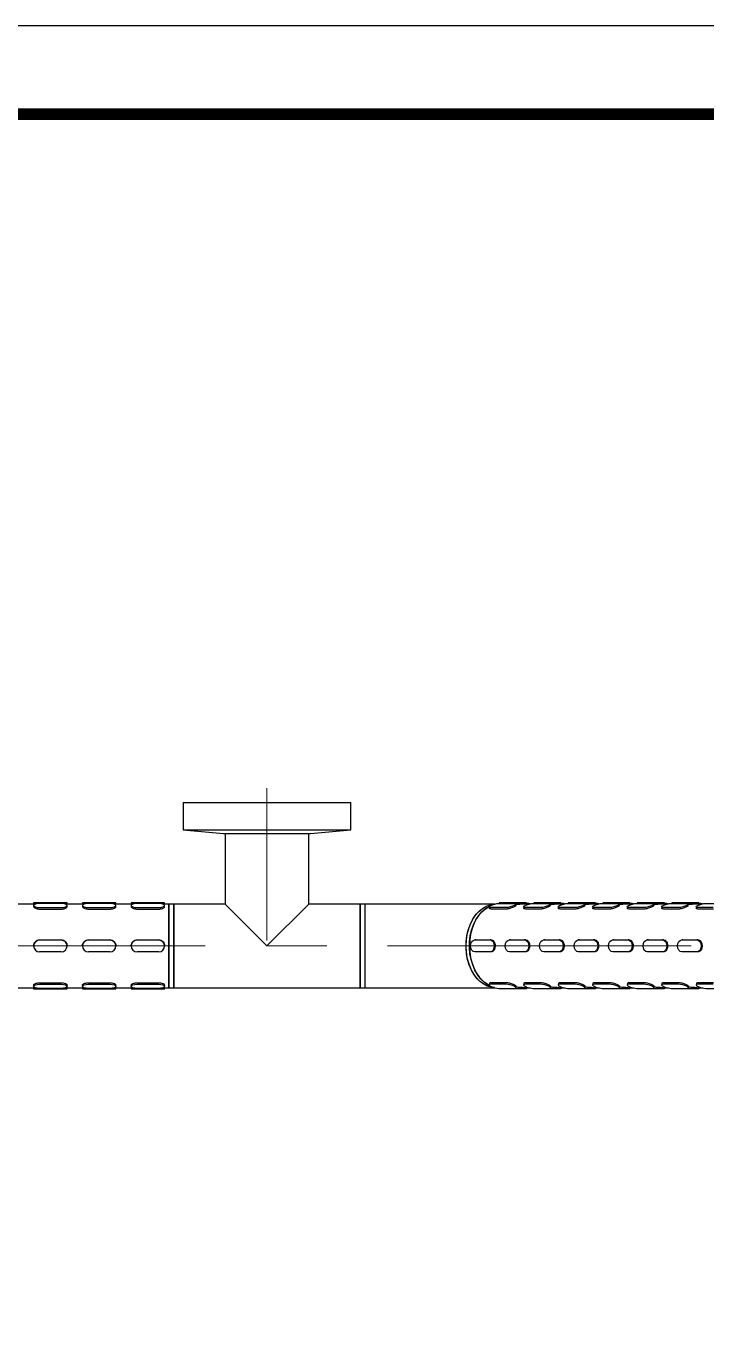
# Model space of a CAD drawing. Extents: x 0 to 2170, y 0 to 1590.
# Drawn here: x 602 to 886, y 1047 to 1590 of the extents above; entities that cross this region are included whole.
import ezdxf

# ---------------------------------------------------------------- set-up
doc = ezdxf.new("R2010")
doc.units = 0
doc.header["$LTSCALE"] = 10
doc.header["$MEASUREMENT"] = 0
doc.linetypes.add('CENTERX2', pattern=[20.32, 12.7, -2.54, 2.54, -2.54])
doc.layers.get('0').update_dxf_attribs({"linetype": 'CONTINUOUS'})
doc.layers.add('中心线层', color=1, linetype='CENTERX2', lineweight=25)

msp = doc.modelspace()

# ---------------------------------------------------------------- linework, layer by layer
at = {"color": 7, "linetype": 'Continuous', "lineweight": 25}
for p, q in [((667.72, 1264.93), (667.72, 1253.55)), ((667.72, 1264.93), (737.72, 1264.93)), ((737.72, 1253.55), (737.72, 1264.93)), ((667.72, 1253.55), (684.47, 1251.93)), ((667.72, 1253.55), (737.72, 1253.55)), ((684.47, 1251.93), (720.97, 1251.93)), ((685.22, 1251.93), (685.22, 1222.43)), ((720.22, 1222.43), (720.22, 1251.93)), ((720.97, 1251.93), (737.72, 1253.55)), ((605.12, 1222.93), (605.12, 1222.43)), ((616.62, 1222.93), (607.62, 1222.93)), ((607.62, 1222.93), (616.62, 1222.93)), ((616.62, 1222.7), (607.62, 1222.7)), ((619.12, 1222.43), (619.12, 1222.93)), ((625.52, 1222.93), (625.52, 1222.43)), ((637.02, 1222.93), (628.02, 1222.93)), ((628.02, 1222.93), (637.02, 1222.93)), ((637.02, 1222.7), (628.02, 1222.7)), ((639.52, 1222.43), (639.52, 1222.93)), ((645.92, 1222.93), (645.92, 1222.43)), ((657.42, 1222.93), (648.42, 1222.93)), ((648.42, 1222.93), (657.42, 1222.93)), ((657.42, 1222.7), (648.42, 1222.7)), ((659.92, 1222.43), (659.92, 1222.93)), ((799.68, 1222.7), (806.05, 1222.7)), ((799.88, 1222.93), (799.88, 1222.7)), ((806.97, 1222.93), (800.61, 1222.93)), ((804.14, 1222.93), (810.51, 1222.93)), ((811.24, 1222.43), (811.24, 1222.93)), ((811.43, 1222.7), (811.24, 1222.7)), ((814.11, 1222.7), (820.47, 1222.7)), ((814.3, 1222.93), (814.3, 1222.7)), ((821.4, 1222.93), (815.03, 1222.93)), ((818.57, 1222.93), (824.93, 1222.93)), ((825.67, 1222.43), (825.67, 1222.93)), ((825.86, 1222.7), (825.67, 1222.7)), ((828.53, 1222.7), (834.9, 1222.7)), ((828.73, 1222.93), (828.73, 1222.7)), ((835.82, 1222.93), (829.46, 1222.93)), ((832.99, 1222.93), (839.36, 1222.93)), ((840.09, 1222.43), (840.09, 1222.93)), ((840.28, 1222.7), (840.09, 1222.7)), ((842.96, 1222.7), (849.32, 1222.7)), ((843.15, 1222.93), (843.15, 1222.7)), ((850.25, 1222.93), (843.88, 1222.93)), ((847.42, 1222.93), (853.78, 1222.93)), ((854.52, 1222.43), (854.52, 1222.93)), ((854.71, 1222.7), (854.52, 1222.7)), ((857.38, 1222.7), (863.75, 1222.7)), ((857.58, 1222.93), (857.58, 1222.7)), ((864.67, 1222.93), (858.31, 1222.93)), ((861.84, 1222.93), (868.21, 1222.93)), ((868.94, 1222.43), (868.94, 1222.93)), ((869.13, 1222.7), (868.94, 1222.7)), ((871.81, 1222.7), (878.17, 1222.7)), ((872, 1222.93), (872, 1222.7)), ((879.1, 1222.93), (872.73, 1222.93)), ((876.27, 1222.93), (882.63, 1222.93)), ((883.37, 1222.43), (883.37, 1222.93)), ((883.56, 1222.7), (883.37, 1222.7)), ((886.23, 1222.7), (892.6, 1222.7)), ((605.15, 1222.43), (598.69, 1222.43)), ((605.12, 1221.84), (605.12, 1221.37)), ((607.62, 1220.99), (616.62, 1220.99)), ((607.62, 1220.35), (616.62, 1220.35)), ((625.55, 1222.43), (619.09, 1222.43)), ((619.12, 1221.37), (619.12, 1221.84)), ((625.52, 1221.84), (625.52, 1221.37)), ((628.02, 1220.99), (637.02, 1220.99)), ((628.02, 1220.35), (637.02, 1220.35)), ((645.95, 1222.43), (639.49, 1222.43)), ((639.52, 1221.37), (639.52, 1221.84)), ((645.92, 1221.84), (645.92, 1221.37)), ((648.42, 1220.99), (657.42, 1220.99)), ((648.42, 1220.35), (657.42, 1220.35)), ((661.72, 1222.43), (659.89, 1222.43)), ((659.92, 1221.37), (659.92, 1221.84)), ((663.72, 1222.43), (661.72, 1222.43)), ((661.72, 1187.43), (661.72, 1222.43)), ((661.72, 1222.43), (661.72, 1187.43)), ((685.22, 1222.43), (663.72, 1222.43)), ((663.72, 1222.43), (663.72, 1204.93)), ((663.72, 1187.43), (663.72, 1222.43)), ((702.72, 1204.93), (685.22, 1222.43)), ((720.22, 1222.43), (702.72, 1204.93)), ((741.72, 1222.43), (720.22, 1222.43)), ((743.72, 1222.43), (741.72, 1222.43)), ((741.72, 1222.43), (741.72, 1204.93)), ((741.72, 1187.43), (741.72, 1222.43)), ((763.29, 1222.43), (743.72, 1222.43)), ((743.72, 1187.43), (743.72, 1222.43)), ((784.51, 1222.43), (763.29, 1222.43)), ((797.88, 1222.43), (784.51, 1222.43)), ((795.6, 1221.22), (795.75, 1220.66)), ((802.73, 1220.99), (796.36, 1220.99)), ((802.89, 1220.35), (796.53, 1220.35)), ((806.95, 1221.91), (806.81, 1222.47)), ((806.97, 1222.25), (806.86, 1222.25)), ((810.03, 1221.22), (810.17, 1220.66)), ((812.3, 1222.43), (810.49, 1222.43)), ((817.15, 1220.99), (810.79, 1220.99)), ((817.32, 1220.35), (810.95, 1220.35)), ((821.38, 1221.91), (821.23, 1222.47)), ((821.4, 1222.25), (821.29, 1222.25)), ((824.45, 1221.22), (824.6, 1220.66)), ((826.73, 1222.43), (824.91, 1222.43)), ((831.58, 1220.99), (825.21, 1220.99)), ((831.74, 1220.35), (825.38, 1220.35)), ((835.8, 1221.91), (835.66, 1222.47)), ((835.82, 1222.25), (835.71, 1222.25)), ((838.88, 1221.22), (839.02, 1220.66)), ((841.15, 1222.43), (839.34, 1222.43)), ((846, 1220.99), (839.64, 1220.99)), ((846.17, 1220.35), (839.8, 1220.35)), ((850.23, 1221.91), (850.08, 1222.47)), ((850.25, 1222.25), (850.14, 1222.25)), ((853.3, 1221.22), (853.45, 1220.66)), ((855.58, 1222.43), (853.76, 1222.43)), ((860.43, 1220.99), (854.06, 1220.99)), ((860.59, 1220.35), (854.23, 1220.35)), ((864.65, 1221.91), (864.51, 1222.47)), ((864.67, 1222.25), (864.56, 1222.25)), ((867.73, 1221.22), (867.87, 1220.66)), ((870, 1222.43), (868.19, 1222.43)), ((874.85, 1220.99), (868.49, 1220.99)), ((875.02, 1220.35), (868.65, 1220.35)), ((879.08, 1221.91), (878.93, 1222.47)), ((879.1, 1222.25), (878.99, 1222.25)), ((882.15, 1221.22), (882.3, 1220.66)), ((884.43, 1222.43), (882.61, 1222.43)), ((889.28, 1220.99), (882.91, 1220.99)), ((889.44, 1220.35), (883.08, 1220.35)), ((607.62, 1207.42), (616.62, 1207.42)), ((607.62, 1207.42), (616.62, 1207.42)), ((628.02, 1207.42), (637.02, 1207.42)), ((628.02, 1207.42), (637.02, 1207.42)), ((648.42, 1207.42), (657.42, 1207.42)), ((648.42, 1207.42), (657.42, 1207.42)), ((789.65, 1207.43), (796.01, 1207.43)), ((790.13, 1207.43), (789.65, 1207.43)), ((790.13, 1207.43), (796.5, 1207.43)), ((796.5, 1207.43), (796.01, 1207.43)), ((804.08, 1207.43), (810.44, 1207.43)), ((804.56, 1207.43), (804.08, 1207.43)), ((804.56, 1207.43), (810.92, 1207.43)), ((810.92, 1207.43), (810.44, 1207.43)), ((818.5, 1207.43), (824.86, 1207.43)), ((818.98, 1207.43), (818.5, 1207.43)), ((818.98, 1207.43), (825.35, 1207.43)), ((825.35, 1207.43), (824.86, 1207.43)), ((832.93, 1207.43), (839.29, 1207.43)), ((833.41, 1207.43), (832.93, 1207.43)), ((833.41, 1207.43), (839.77, 1207.43)), ((839.77, 1207.43), (839.29, 1207.43)), ((847.35, 1207.43), (853.71, 1207.43)), ((847.83, 1207.43), (847.35, 1207.43)), ((847.83, 1207.43), (854.2, 1207.43)), ((854.2, 1207.43), (853.71, 1207.43)), ((861.78, 1207.43), (868.14, 1207.43)), ((862.26, 1207.43), (861.78, 1207.43)), ((862.26, 1207.43), (868.62, 1207.43)), ((868.62, 1207.43), (868.14, 1207.43)), ((876.2, 1207.43), (882.56, 1207.43)), ((876.68, 1207.43), (876.2, 1207.43)), ((876.68, 1207.43), (883.05, 1207.43)), ((883.05, 1207.43), (882.56, 1207.43)), ((605.12, 1204.92), (605.12, 1204.92)), ((616.62, 1202.42), (607.62, 1202.42)), ((619.12, 1204.92), (619.12, 1204.92)), ((625.52, 1204.92), (625.52, 1204.92)), ((637.02, 1202.42), (628.02, 1202.42)), ((639.52, 1204.92), (639.52, 1204.92)), ((645.92, 1204.92), (645.92, 1204.92)), ((657.42, 1202.42), (648.42, 1202.42)), ((659.92, 1204.92), (659.92, 1204.92)), ((663.72, 1204.93), (663.72, 1187.43)), ((741.72, 1204.93), (741.72, 1187.43)), ((796.02, 1202.43), (789.65, 1202.43)), ((796.5, 1202.43), (796.02, 1202.43)), ((810.44, 1202.43), (804.08, 1202.43)), ((810.92, 1202.43), (810.44, 1202.43)), ((824.87, 1202.43), (818.5, 1202.43)), ((825.35, 1202.43), (824.87, 1202.43)), ((839.29, 1202.43), (832.93, 1202.43)), ((839.77, 1202.43), (839.29, 1202.43)), ((853.72, 1202.43), (847.35, 1202.43)), ((854.2, 1202.43), (853.72, 1202.43)), ((868.14, 1202.43), (861.78, 1202.43)), ((868.62, 1202.43), (868.14, 1202.43)), ((882.57, 1202.43), (876.2, 1202.43)), ((883.05, 1202.43), (882.57, 1202.43)), ((598.69, 1187.43), (605.15, 1187.43)), ((605.12, 1188.49), (605.12, 1188.01)), ((605.12, 1187.44), (605.12, 1186.93)), ((607.62, 1189.51), (616.62, 1189.51)), ((607.62, 1188.87), (616.62, 1188.87)), ((616.62, 1187.16), (607.62, 1187.16)), ((607.62, 1186.93), (616.62, 1186.93)), ((619.09, 1187.43), (625.55, 1187.43)), ((619.12, 1188.01), (619.12, 1188.49)), ((619.12, 1186.93), (619.12, 1187.44)), ((625.52, 1188.49), (625.52, 1188.01)), ((625.52, 1187.44), (625.52, 1186.93)), ((628.02, 1189.51), (637.02, 1189.51)), ((628.02, 1188.87), (637.02, 1188.87)), ((637.02, 1187.16), (628.02, 1187.16)), ((628.02, 1186.93), (637.02, 1186.93)), ((639.49, 1187.43), (645.95, 1187.43)), ((639.52, 1188.01), (639.52, 1188.49)), ((639.52, 1186.93), (639.52, 1187.44)), ((645.92, 1188.49), (645.92, 1188.01)), ((645.92, 1187.44), (645.92, 1186.93)), ((648.42, 1189.51), (657.42, 1189.51)), ((648.42, 1188.87), (657.42, 1188.87)), ((657.42, 1187.16), (648.42, 1187.16)), ((648.42, 1186.93), (657.42, 1186.93)), ((659.89, 1187.43), (661.72, 1187.43)), ((659.92, 1188.01), (659.92, 1188.49)), ((659.92, 1186.93), (659.92, 1187.44)), ((661.72, 1187.43), (663.72, 1187.43)), ((663.72, 1187.43), (741.72, 1187.43)), ((741.72, 1187.43), (743.72, 1187.43)), ((743.72, 1187.43), (763.29, 1187.43)), ((763.29, 1187.43), (784.51, 1187.43)), ((784.51, 1187.43), (797.87, 1187.43)), ((795.75, 1189.2), (795.61, 1188.64)), ((802.73, 1188.87), (796.37, 1188.87)), ((802.89, 1189.51), (796.53, 1189.51)), ((799.69, 1187.16), (806.05, 1187.16)), ((799.88, 1187.16), (799.88, 1186.93)), ((806.98, 1186.93), (800.61, 1186.93)), ((806.81, 1187.39), (806.96, 1187.95)), ((806.98, 1187.61), (806.87, 1187.61)), ((810.18, 1189.2), (810.03, 1188.64)), ((810.49, 1187.43), (812.3, 1187.43)), ((817.16, 1188.87), (810.79, 1188.87)), ((817.32, 1189.51), (810.96, 1189.51)), ((811.25, 1186.93), (811.25, 1187.43)), ((811.44, 1187.16), (811.25, 1187.16)), ((814.11, 1187.16), (820.48, 1187.16)), ((814.31, 1187.16), (814.31, 1186.93)), ((821.4, 1186.93), (815.04, 1186.93)), ((821.24, 1187.39), (821.38, 1187.95)), ((821.4, 1187.61), (821.29, 1187.61)), ((824.6, 1189.2), (824.46, 1188.64)), ((824.91, 1187.43), (826.72, 1187.43)), ((831.58, 1188.87), (825.22, 1188.87)), ((831.74, 1189.51), (825.38, 1189.51)), ((825.67, 1186.93), (825.67, 1187.43)), ((825.86, 1187.16), (825.67, 1187.16)), ((828.54, 1187.16), (834.9, 1187.16)), ((828.73, 1187.16), (828.73, 1186.93)), ((835.83, 1186.93), (829.46, 1186.93)), ((835.66, 1187.39), (835.81, 1187.95)), ((835.83, 1187.61), (835.72, 1187.61)), ((839.03, 1189.2), (838.88, 1188.64)), ((839.34, 1187.43), (841.15, 1187.43)), ((846.01, 1188.87), (839.64, 1188.87)), ((846.17, 1189.51), (839.81, 1189.51)), ((840.1, 1186.93), (840.1, 1187.43)), ((840.29, 1187.16), (840.1, 1187.16)), ((842.96, 1187.16), (849.33, 1187.16)), ((843.16, 1187.16), (843.16, 1186.93)), ((850.25, 1186.93), (843.89, 1186.93)), ((850.09, 1187.39), (850.23, 1187.95)), ((850.25, 1187.61), (850.14, 1187.61)), ((853.45, 1189.2), (853.31, 1188.64)), ((853.76, 1187.43), (855.57, 1187.43)), ((860.43, 1188.87), (854.07, 1188.87)), ((860.59, 1189.51), (854.23, 1189.51)), ((854.52, 1186.93), (854.52, 1187.43)), ((854.71, 1187.16), (854.52, 1187.16)), ((857.39, 1187.16), (863.75, 1187.16)), ((857.58, 1187.16), (857.58, 1186.93)), ((864.68, 1186.93), (858.31, 1186.93)), ((864.51, 1187.39), (864.66, 1187.95)), ((864.68, 1187.61), (864.57, 1187.61)), ((867.88, 1189.2), (867.73, 1188.64)), ((868.19, 1187.43), (870, 1187.43)), ((874.86, 1188.87), (868.49, 1188.87)), ((875.02, 1189.51), (868.66, 1189.51)), ((868.95, 1186.93), (868.95, 1187.43)), ((869.14, 1187.16), (868.95, 1187.16)), ((871.81, 1187.16), (878.18, 1187.16)), ((872.01, 1187.16), (872.01, 1186.93)), ((879.1, 1186.93), (872.74, 1186.93)), ((878.94, 1187.39), (879.08, 1187.95)), ((879.1, 1187.61), (878.99, 1187.61)), ((882.3, 1189.2), (882.16, 1188.64)), ((882.61, 1187.43), (884.42, 1187.43)), ((889.28, 1188.87), (882.92, 1188.87)), ((889.44, 1189.51), (883.08, 1189.51)), ((883.37, 1186.93), (883.37, 1187.43)), ((883.56, 1187.16), (883.37, 1187.16)), ((886.24, 1187.16), (892.6, 1187.16))]:
    msp.add_line(p, q, dxfattribs=at)
at = {"ltscale": 0.5}
msp.add_lwpolyline([(0, 0), (2170, 0), (2170, 1590), (0, 1590)], close=True, dxfattribs=at)
at = {"color": 5, "linetype": 'ByBlock', "lineweight": 200, "const_width": 5}
msp.add_lwpolyline([(34.89, 68.08), (2134.89, 68.08), (2134.89, 1553.08), (34.89, 1553.08)], close=True, dxfattribs=at)
at = {"color": 7, "linetype": 'Continuous', "lineweight": 25, "flags": 128}
for points in [[(607.62, 1222.93), (606.66, 1222.93), (605.85, 1222.93), (605.31, 1222.93), (605.12, 1222.93), (605.31, 1222.93), (605.85, 1222.93), (606.66, 1222.93), (607.62, 1222.93)], [(607.62, 1222.7), (606.66, 1222.63), (605.85, 1222.45), (605.31, 1222.17), (605.12, 1221.84), (605.31, 1221.51), (605.85, 1221.24), (606.66, 1221.05), (607.62, 1220.99)], [(616.62, 1222.93), (617.58, 1222.93), (618.39, 1222.93), (618.93, 1222.93), (619.12, 1222.93), (618.93, 1222.93), (618.39, 1222.93), (617.58, 1222.93), (616.62, 1222.93)], [(616.62, 1220.99), (617.58, 1221.05), (618.39, 1221.24), (618.93, 1221.51), (619.12, 1221.84), (618.93, 1222.17), (618.39, 1222.45), (617.58, 1222.63), (616.62, 1222.7)], [(628.02, 1222.93), (627.06, 1222.93), (626.25, 1222.93), (625.71, 1222.93), (625.52, 1222.93), (625.71, 1222.93), (626.25, 1222.93), (627.06, 1222.93), (628.02, 1222.93)], [(628.02, 1222.7), (627.06, 1222.63), (626.25, 1222.45), (625.71, 1222.17), (625.52, 1221.84), (625.71, 1221.51), (626.25, 1221.24), (627.06, 1221.05), (628.02, 1220.99)], [(637.02, 1222.93), (637.98, 1222.93), (638.79, 1222.93), (639.33, 1222.93), (639.52, 1222.93), (639.33, 1222.93), (638.79, 1222.93), (637.98, 1222.93), (637.02, 1222.93)], [(637.02, 1220.99), (637.98, 1221.05), (638.79, 1221.24), (639.33, 1221.51), (639.52, 1221.84), (639.33, 1222.17), (638.79, 1222.45), (637.98, 1222.63), (637.02, 1222.7)], [(648.42, 1222.93), (647.46, 1222.93), (646.65, 1222.93), (646.11, 1222.93), (645.92, 1222.93), (646.11, 1222.93), (646.65, 1222.93), (647.46, 1222.93), (648.42, 1222.93)], [(648.42, 1222.7), (647.46, 1222.63), (646.65, 1222.45), (646.11, 1222.17), (645.92, 1221.84), (646.11, 1221.51), (646.65, 1221.24), (647.46, 1221.05), (648.42, 1220.99)], [(657.42, 1222.93), (658.38, 1222.93), (659.19, 1222.93), (659.73, 1222.93), (659.92, 1222.93), (659.73, 1222.93), (659.19, 1222.93), (658.38, 1222.93), (657.42, 1222.93)], [(657.42, 1220.99), (658.38, 1221.05), (659.19, 1221.24), (659.73, 1221.51), (659.92, 1221.84), (659.73, 1222.17), (659.19, 1222.45), (658.38, 1222.63), (657.42, 1222.7)], [(796.36, 1220.99), (795.81, 1221.06), (795.6, 1221.24), (795.76, 1221.52), (796.26, 1221.85), (797.03, 1222.17), (797.95, 1222.45), (798.88, 1222.64), (799.68, 1222.7)], [(800.61, 1222.93), (800.07, 1222.93), (799.88, 1222.93), (800.07, 1222.93), (800.61, 1222.93), (801.42, 1222.93), (802.38, 1222.93), (803.33, 1222.93), (804.14, 1222.93)], [(806.05, 1222.7), (806.6, 1222.64), (806.81, 1222.45), (806.66, 1222.17), (806.16, 1221.85), (805.39, 1221.52), (804.46, 1221.24), (803.53, 1221.06), (802.73, 1220.99)], [(810.51, 1222.93), (811.05, 1222.93), (811.24, 1222.93), (811.05, 1222.93), (810.51, 1222.93), (809.7, 1222.93), (808.74, 1222.93), (807.78, 1222.93), (806.97, 1222.93)], [(810.79, 1220.99), (810.24, 1221.06), (810.02, 1221.24), (810.18, 1221.52), (810.68, 1221.85), (811.45, 1222.17), (812.37, 1222.45), (813.31, 1222.64), (814.11, 1222.7)], [(812.78, 1222.54), (812.24, 1222.64), (811.43, 1222.7)], [(815.03, 1222.93), (814.49, 1222.93), (814.3, 1222.93), (814.49, 1222.93), (815.03, 1222.93), (815.85, 1222.93), (816.8, 1222.93), (817.76, 1222.93), (818.57, 1222.93)], [(820.47, 1222.7), (821.02, 1222.64), (821.24, 1222.45), (821.08, 1222.17), (820.58, 1221.85), (819.81, 1221.52), (818.89, 1221.24), (817.95, 1221.06), (817.15, 1220.99)], [(824.93, 1222.93), (825.48, 1222.93), (825.67, 1222.93), (825.48, 1222.93), (824.93, 1222.93), (824.12, 1222.93), (823.17, 1222.93), (822.21, 1222.93), (821.4, 1222.93)], [(825.21, 1220.99), (824.66, 1221.06), (824.45, 1221.24), (824.6, 1221.52), (825.11, 1221.85), (825.88, 1222.17), (826.8, 1222.45), (827.73, 1222.64), (828.53, 1222.7)], [(827.2, 1222.54), (826.66, 1222.64), (825.86, 1222.7)], [(829.46, 1222.93), (828.92, 1222.93), (828.73, 1222.93), (828.92, 1222.93), (829.46, 1222.93), (830.27, 1222.93), (831.23, 1222.93), (832.18, 1222.93), (832.99, 1222.93)], [(834.9, 1222.7), (835.45, 1222.64), (835.66, 1222.45), (835.51, 1222.17), (835.01, 1221.85), (834.24, 1221.52), (833.31, 1221.24), (832.38, 1221.06), (831.58, 1220.99)], [(839.36, 1222.93), (839.9, 1222.93), (840.09, 1222.93), (839.9, 1222.93), (839.36, 1222.93), (838.55, 1222.93), (837.59, 1222.93), (836.63, 1222.93), (835.82, 1222.93)], [(839.64, 1220.99), (839.09, 1221.06), (838.87, 1221.24), (839.03, 1221.52), (839.53, 1221.85), (840.3, 1222.17), (841.22, 1222.45), (842.16, 1222.64), (842.96, 1222.7)], [(841.62, 1222.54), (841.09, 1222.64), (840.28, 1222.7)], [(843.88, 1222.93), (843.34, 1222.93), (843.15, 1222.93), (843.34, 1222.93), (843.88, 1222.93), (844.7, 1222.93), (845.65, 1222.93), (846.61, 1222.93), (847.42, 1222.93)], [(849.32, 1222.7), (849.87, 1222.64), (850.09, 1222.45), (849.93, 1222.17), (849.43, 1221.85), (848.66, 1221.52), (847.74, 1221.24), (846.8, 1221.06), (846, 1220.99)], [(853.78, 1222.93), (854.33, 1222.93), (854.52, 1222.93), (854.33, 1222.93), (853.78, 1222.93), (852.97, 1222.93), (852.02, 1222.93), (851.06, 1222.93), (850.25, 1222.93)], [(854.06, 1220.99), (853.51, 1221.06), (853.3, 1221.24), (853.45, 1221.52), (853.96, 1221.85), (854.73, 1222.17), (855.65, 1222.45), (856.58, 1222.64), (857.38, 1222.7)], [(856.05, 1222.54), (855.51, 1222.64), (854.71, 1222.7)], [(858.31, 1222.93), (857.77, 1222.93), (857.58, 1222.93), (857.77, 1222.93), (858.31, 1222.93), (859.12, 1222.93), (860.08, 1222.93), (861.03, 1222.93), (861.84, 1222.93)], [(863.75, 1222.7), (864.3, 1222.64), (864.51, 1222.45), (864.36, 1222.17), (863.86, 1221.85), (863.09, 1221.52), (862.16, 1221.24), (861.23, 1221.06), (860.43, 1220.99)], [(868.21, 1222.93), (868.75, 1222.93), (868.94, 1222.93), (868.75, 1222.93), (868.21, 1222.93), (867.4, 1222.93), (866.44, 1222.93), (865.48, 1222.93), (864.67, 1222.93)], [(868.49, 1220.99), (867.94, 1221.06), (867.72, 1221.24), (867.88, 1221.52), (868.38, 1221.85), (869.15, 1222.17), (870.07, 1222.45), (871.01, 1222.64), (871.81, 1222.7)], [(870.47, 1222.54), (869.94, 1222.64), (869.13, 1222.7)], [(872.73, 1222.93), (872.19, 1222.93), (872, 1222.93), (872.19, 1222.93), (872.73, 1222.93), (873.55, 1222.93), (874.5, 1222.93), (875.46, 1222.93), (876.27, 1222.93)], [(878.17, 1222.7), (878.72, 1222.64), (878.94, 1222.45), (878.78, 1222.17), (878.28, 1221.85), (877.51, 1221.52), (876.59, 1221.24), (875.65, 1221.06), (874.85, 1220.99)], [(882.63, 1222.93), (883.18, 1222.93), (883.37, 1222.93), (883.18, 1222.93), (882.63, 1222.93), (881.82, 1222.93), (880.87, 1222.93), (879.91, 1222.93), (879.1, 1222.93)], [(882.91, 1220.99), (882.36, 1221.06), (882.15, 1221.24), (882.3, 1221.52), (882.81, 1221.85), (883.58, 1222.17), (884.5, 1222.45), (885.43, 1222.64), (886.23, 1222.7)], [(884.9, 1222.54), (884.36, 1222.64), (883.56, 1222.7)], [(797.81, 1187.45), (796.59, 1187.61), (794.86, 1188.14), (793.21, 1189.01), (791.66, 1190.21), (790.25, 1191.71), (789, 1193.47), (787.94, 1195.47), (787.09, 1197.66), (786.48, 1200), (786.1, 1202.44), (785.97, 1204.93), (786.1, 1207.42), (786.48, 1209.86), (787.09, 1212.2), (787.94, 1214.39), (789, 1216.39), (790.25, 1218.16), (791.66, 1219.65), (793.21, 1220.85), (794.86, 1221.72), (796.59, 1222.25), (797.81, 1222.42)], [(797.81, 1187.45), (797.13, 1187.52), (795.39, 1187.94), (793.71, 1188.71), (792.13, 1189.8), (790.67, 1191.21), (789.37, 1192.9), (788.25, 1194.83), (787.33, 1196.96), (786.64, 1199.26), (786.19, 1201.67), (785.99, 1204.15), (786.03, 1206.65), (786.33, 1209.11), (786.87, 1211.49), (787.65, 1213.73), (788.65, 1215.79), (789.84, 1217.64), (791.2, 1219.22), (792.71, 1220.51), (794.34, 1221.49), (796.04, 1222.13), (797.8, 1222.42), (797.81, 1222.42)], [(795.7, 1221.46), (794.62, 1220.85), (793.07, 1219.65), (791.66, 1218.16), (790.41, 1216.39), (789.35, 1214.39), (788.51, 1212.2), (787.89, 1209.86), (787.51, 1207.42), (787.39, 1204.93), (787.51, 1202.44), (787.89, 1200), (788.51, 1197.66), (789.35, 1195.47), (790.41, 1193.47), (791.66, 1191.7), (793.07, 1190.21), (794.62, 1189.01), (795.7, 1188.4)], [(795.7, 1188.4), (795.13, 1188.71), (793.54, 1189.8), (792.08, 1191.21), (790.78, 1192.9), (789.66, 1194.83), (788.75, 1196.96), (788.06, 1199.26), (787.6, 1201.67), (787.4, 1204.15), (787.45, 1206.65), (787.75, 1209.11), (788.29, 1211.49), (789.07, 1213.73), (790.06, 1215.79), (791.25, 1217.64), (792.62, 1219.22), (794.13, 1220.51), (795.7, 1221.46)], [(789.65, 1202.43), (788.98, 1202.62), (788.4, 1203.16), (788.02, 1203.97), (787.88, 1204.93), (788.02, 1205.89), (788.4, 1206.7), (788.97, 1207.24), (789.65, 1207.43)], [(796.01, 1207.43), (796.69, 1207.24), (797.26, 1206.7), (797.65, 1205.89), (797.78, 1204.93), (797.65, 1203.97), (797.27, 1203.16), (796.69, 1202.62), (796.02, 1202.43)], [(804.08, 1202.43), (803.4, 1202.62), (802.83, 1203.16), (802.44, 1203.97), (802.31, 1204.93), (802.44, 1205.89), (802.83, 1206.7), (803.4, 1207.24), (804.08, 1207.43)], [(810.44, 1207.43), (811.12, 1207.24), (811.69, 1206.7), (812.07, 1205.89), (812.21, 1204.93), (812.07, 1203.97), (811.69, 1203.16), (811.12, 1202.62), (810.44, 1202.43)], [(818.5, 1202.43), (817.82, 1202.62), (817.25, 1203.16), (816.87, 1203.97), (816.73, 1204.93), (816.87, 1205.89), (817.25, 1206.7), (817.82, 1207.24), (818.5, 1207.43)], [(824.86, 1207.43), (825.54, 1207.24), (826.11, 1206.7), (826.5, 1205.89), (826.63, 1204.93), (826.5, 1203.97), (826.12, 1203.16), (825.54, 1202.62), (824.87, 1202.43)], [(832.93, 1202.43), (832.25, 1202.62), (831.68, 1203.16), (831.29, 1203.97), (831.16, 1204.93), (831.29, 1205.89), (831.68, 1206.7), (832.25, 1207.24), (832.93, 1207.43)], [(839.29, 1207.43), (839.97, 1207.24), (840.54, 1206.7), (840.92, 1205.89), (841.06, 1204.93), (840.92, 1203.97), (840.54, 1203.16), (839.97, 1202.62), (839.29, 1202.43)], [(847.35, 1202.43), (846.67, 1202.62), (846.1, 1203.16), (845.72, 1203.97), (845.58, 1204.93), (845.72, 1205.89), (846.1, 1206.7), (846.67, 1207.24), (847.35, 1207.43)], [(853.71, 1207.43), (854.39, 1207.24), (854.96, 1206.7), (855.35, 1205.89), (855.48, 1204.93), (855.35, 1203.97), (854.97, 1203.16), (854.39, 1202.62), (853.72, 1202.43)], [(861.78, 1202.43), (861.1, 1202.62), (860.53, 1203.16), (860.14, 1203.97), (860.01, 1204.93), (860.14, 1205.89), (860.53, 1206.7), (861.1, 1207.24), (861.78, 1207.43)], [(868.14, 1207.43), (868.82, 1207.24), (869.39, 1206.7), (869.77, 1205.89), (869.91, 1204.93), (869.77, 1203.97), (869.39, 1203.16), (868.82, 1202.62), (868.14, 1202.43)], [(876.2, 1202.43), (875.52, 1202.62), (874.95, 1203.16), (874.57, 1203.97), (874.43, 1204.93), (874.57, 1205.89), (874.95, 1206.7), (875.52, 1207.24), (876.2, 1207.43)], [(882.56, 1207.43), (883.24, 1207.24), (883.81, 1206.7), (884.2, 1205.89), (884.33, 1204.93), (884.2, 1203.97), (883.82, 1203.16), (883.24, 1202.62), (882.57, 1202.43)], [(607.62, 1187.16), (606.66, 1187.23), (605.85, 1187.41), (605.31, 1187.69), (605.12, 1188.01), (605.31, 1188.34), (605.85, 1188.62), (606.66, 1188.8), (607.62, 1188.87)], [(616.62, 1188.87), (617.58, 1188.8), (618.39, 1188.62), (618.93, 1188.34), (619.12, 1188.01), (618.93, 1187.69), (618.39, 1187.41), (617.58, 1187.23), (616.62, 1187.16)], [(628.02, 1187.16), (627.06, 1187.23), (626.25, 1187.41), (625.71, 1187.69), (625.52, 1188.01), (625.71, 1188.34), (626.25, 1188.62), (627.06, 1188.8), (628.02, 1188.87)], [(637.02, 1188.87), (637.98, 1188.8), (638.79, 1188.62), (639.33, 1188.34), (639.52, 1188.01), (639.33, 1187.69), (638.79, 1187.41), (637.98, 1187.23), (637.02, 1187.16)], [(648.42, 1187.16), (647.46, 1187.23), (646.65, 1187.41), (646.11, 1187.69), (645.92, 1188.01), (646.11, 1188.34), (646.65, 1188.62), (647.46, 1188.8), (648.42, 1188.87)], [(657.42, 1188.87), (658.38, 1188.8), (659.19, 1188.62), (659.73, 1188.34), (659.92, 1188.01), (659.73, 1187.69), (659.19, 1187.41), (658.38, 1187.23), (657.42, 1187.16)], [(796.37, 1188.87), (795.82, 1188.81), (795.6, 1188.62), (795.76, 1188.34), (796.26, 1188.02), (797.03, 1187.69), (797.95, 1187.41), (798.89, 1187.23), (799.69, 1187.16)], [(800.61, 1186.93), (800.07, 1186.93), (799.88, 1186.93)], [(806.05, 1187.16), (806.6, 1187.23), (806.82, 1187.41), (806.66, 1187.69), (806.16, 1188.02), (805.39, 1188.34), (804.47, 1188.62), (803.53, 1188.81), (802.73, 1188.87)], [(811.25, 1186.93), (811.06, 1186.93), (810.51, 1186.93), (809.7, 1186.93), (808.75, 1186.93), (807.79, 1186.93), (806.98, 1186.93)], [(810.79, 1188.87), (810.24, 1188.81), (810.03, 1188.62), (810.18, 1188.34), (810.69, 1188.02), (811.46, 1187.69), (812.38, 1187.41), (813.31, 1187.23), (814.11, 1187.16)], [(812.77, 1187.32), (812.24, 1187.23), (811.44, 1187.16)], [(815.04, 1186.93), (814.5, 1186.93), (814.31, 1186.93)], [(820.48, 1187.16), (821.03, 1187.23), (821.24, 1187.41), (821.09, 1187.69), (820.58, 1188.02), (819.81, 1188.34), (818.89, 1188.62), (817.96, 1188.81), (817.16, 1188.87)], [(825.67, 1186.93), (825.48, 1186.93), (824.94, 1186.93), (824.13, 1186.93), (823.17, 1186.93), (822.21, 1186.93), (821.4, 1186.93)], [(825.22, 1188.87), (824.67, 1188.81), (824.45, 1188.62), (824.61, 1188.34), (825.11, 1188.02), (825.88, 1187.69), (826.8, 1187.41), (827.74, 1187.23), (828.54, 1187.16)], [(827.2, 1187.32), (826.67, 1187.23), (825.86, 1187.16)], [(829.46, 1186.93), (828.92, 1186.93), (828.73, 1186.93)], [(834.9, 1187.16), (835.45, 1187.23), (835.67, 1187.41), (835.51, 1187.69), (835.01, 1188.02), (834.24, 1188.34), (833.32, 1188.62), (832.38, 1188.81), (831.58, 1188.87)], [(840.1, 1186.93), (839.9, 1186.93), (839.36, 1186.93), (838.55, 1186.93), (837.6, 1186.93), (836.64, 1186.93), (835.83, 1186.93)], [(839.64, 1188.87), (839.09, 1188.81), (838.88, 1188.62), (839.03, 1188.34), (839.54, 1188.02), (840.31, 1187.69), (841.23, 1187.41), (842.16, 1187.23), (842.96, 1187.16)], [(841.62, 1187.32), (841.09, 1187.23), (840.29, 1187.16)], [(843.89, 1186.93), (843.35, 1186.93), (843.16, 1186.93)], [(849.33, 1187.16), (849.88, 1187.23), (850.09, 1187.41), (849.94, 1187.69), (849.43, 1188.02), (848.66, 1188.34), (847.74, 1188.62), (846.81, 1188.81), (846.01, 1188.87)], [(854.52, 1186.93), (854.33, 1186.93), (853.79, 1186.93), (852.98, 1186.93), (852.02, 1186.93), (851.06, 1186.93), (850.25, 1186.93)], [(854.07, 1188.87), (853.52, 1188.81), (853.3, 1188.62), (853.46, 1188.34), (853.96, 1188.02), (854.73, 1187.69), (855.65, 1187.41), (856.59, 1187.23), (857.39, 1187.16)], [(856.05, 1187.32), (855.52, 1187.23), (854.71, 1187.16)], [(858.31, 1186.93), (857.77, 1186.93), (857.58, 1186.93)], [(863.75, 1187.16), (864.3, 1187.23), (864.52, 1187.41), (864.36, 1187.69), (863.86, 1188.02), (863.09, 1188.34), (862.17, 1188.62), (861.23, 1188.81), (860.43, 1188.87)], [(868.95, 1186.93), (868.75, 1186.93), (868.21, 1186.93), (867.4, 1186.93), (866.45, 1186.93), (865.49, 1186.93), (864.68, 1186.93)], [(868.49, 1188.87), (867.94, 1188.81), (867.73, 1188.62), (867.88, 1188.34), (868.39, 1188.02), (869.16, 1187.69), (870.08, 1187.41), (871.01, 1187.23), (871.81, 1187.16)], [(870.47, 1187.32), (869.94, 1187.23), (869.14, 1187.16)], [(872.74, 1186.93), (872.2, 1186.93), (872.01, 1186.93)], [(878.18, 1187.16), (878.73, 1187.23), (878.94, 1187.41), (878.79, 1187.69), (878.28, 1188.02), (877.51, 1188.34), (876.59, 1188.62), (875.66, 1188.81), (874.86, 1188.87)], [(883.37, 1186.93), (883.18, 1186.93), (882.64, 1186.93), (881.83, 1186.93), (880.87, 1186.93), (879.91, 1186.93), (879.1, 1186.93)], [(882.92, 1188.87), (882.37, 1188.81), (882.15, 1188.62), (882.31, 1188.34), (882.81, 1188.02), (883.58, 1187.69), (884.5, 1187.41), (885.44, 1187.23), (886.24, 1187.16)], [(884.9, 1187.32), (884.37, 1187.23), (883.56, 1187.16)]]:
    msp.add_lwpolyline(points, dxfattribs=at)
at = {"color": 7, "linetype": 'Continuous', "lineweight": 25}
for centre, radius, start, end in [((607.62, 1204.92), 2.5, 90, 270), ((616.62, 1204.92), 2.5, 270, 90), ((628.02, 1204.92), 2.5, 90, 270), ((637.02, 1204.92), 2.5, 270, 90), ((648.42, 1204.92), 2.5, 90, 270), ((657.42, 1204.92), 2.5, 270, 90), ((607, 2015.45), 828.52, 269.87034, 270.04322), ((617.25, 2015.45), 828.52, 269.95678, 270.12966), ((627.4, 2015.45), 828.52, 269.87034, 270.04322), ((637.65, 2015.45), 828.52, 269.95678, 270.12966), ((647.8, 2015.45), 828.52, 269.87034, 270.04322), ((658.05, 2015.45), 828.52, 269.95678, 270.12966)]:
    msp.add_arc(centre, radius, start, end, dxfattribs=at)
for points, knots in [([(605.15, 1222.43), (605.14, 1222.43), (605.11, 1222.43), (605.29, 1222.41), (605.57, 1222.37), (605.68, 1222.36)], [0, 0, 0, 0, 0.173629, 0.669956, 1, 1, 1, 1]), ([(605.15, 1221.37), (605.14, 1221.34), (605.11, 1221.22), (605.34, 1220.97), (605.81, 1220.68), (606.51, 1220.45), (607.15, 1220.36), (607.53, 1220.35), (607.62, 1220.35)], [0, 0, 0, 0, 0.070496, 0.28295, 0.496154, 0.711255, 0.926476, 1, 1, 1, 1]), ([(616.62, 1220.35), (616.9, 1220.36), (617.46, 1220.39), (618.21, 1220.59), (618.77, 1220.86), (619.09, 1221.14), (619.09, 1221.3), (619.09, 1221.37)], [0, 0, 0, 0, 0.213248, 0.426444, 0.641012, 0.856495, 1, 1, 1, 1]), ([(618.55, 1222.36), (618.61, 1222.37), (618.87, 1222.39), (619.09, 1222.43), (619.09, 1222.43), (619.09, 1222.43)], [0, 0, 0, 0, 0.1630768, 0.6613734, 1, 1, 1, 1]), ([(625.55, 1222.43), (625.54, 1222.43), (625.51, 1222.43), (625.69, 1222.41), (625.97, 1222.37), (626.08, 1222.36)], [0, 0, 0, 0, 0.173629, 0.669956, 1, 1, 1, 1]), ([(625.55, 1221.37), (625.54, 1221.34), (625.51, 1221.22), (625.74, 1220.97), (626.21, 1220.68), (626.91, 1220.45), (627.55, 1220.36), (627.93, 1220.35), (628.02, 1220.35)], [0, 0, 0, 0, 0.070496, 0.28295, 0.496154, 0.711255, 0.926476, 1, 1, 1, 1]), ([(637.02, 1220.35), (637.3, 1220.36), (637.86, 1220.39), (638.61, 1220.59), (639.17, 1220.86), (639.49, 1221.14), (639.49, 1221.3), (639.49, 1221.37)], [0, 0, 0, 0, 0.213248, 0.426444, 0.641012, 0.856495, 1, 1, 1, 1]), ([(638.95, 1222.36), (639.01, 1222.37), (639.27, 1222.39), (639.49, 1222.43), (639.49, 1222.43), (639.49, 1222.43)], [0, 0, 0, 0, 0.163077, 0.661373, 1, 1, 1, 1]), ([(645.95, 1222.43), (645.94, 1222.43), (645.91, 1222.43), (646.09, 1222.41), (646.37, 1222.37), (646.48, 1222.36)], [0, 0, 0, 0, 0.173629, 0.669956, 1, 1, 1, 1]), ([(645.95, 1221.37), (645.94, 1221.34), (645.91, 1221.22), (646.14, 1220.97), (646.61, 1220.68), (647.31, 1220.45), (647.95, 1220.36), (648.33, 1220.35), (648.42, 1220.35)], [0, 0, 0, 0, 0.070496, 0.28295, 0.496154, 0.711255, 0.926476, 1, 1, 1, 1]), ([(657.42, 1220.35), (657.7, 1220.36), (658.26, 1220.39), (659.01, 1220.59), (659.57, 1220.86), (659.89, 1221.14), (659.89, 1221.3), (659.89, 1221.37)], [0, 0, 0, 0, 0.213248, 0.426444, 0.641012, 0.856495, 1, 1, 1, 1]), ([(659.35, 1222.36), (659.41, 1222.37), (659.67, 1222.39), (659.89, 1222.43), (659.89, 1222.43), (659.89, 1222.43)], [0, 0, 0, 0, 0.163077, 0.661373, 1, 1, 1, 1]), ([(796.53, 1220.35), (796.35, 1220.37), (796, 1220.39), (795.76, 1220.53), (795.77, 1220.65), (795.77, 1220.67)], [0, 0, 0, 0, 0.444341, 0.888572, 1, 1, 1, 1]), ([(806.93, 1221.9), (806.93, 1221.87), (806.94, 1221.78), (806.64, 1221.57), (806.11, 1221.28), (805.41, 1220.97), (804.62, 1220.68), (803.81, 1220.45), (803.24, 1220.36), (802.96, 1220.35), (802.89, 1220.35)], [0, 0, 0, 0, 0.105974, 0.247729, 0.388511, 0.528277, 0.668537, 0.810044, 0.951631, 1, 1, 1, 1]), ([(810.49, 1222.43), (810.43, 1222.43), (810.19, 1222.43), (809.58, 1222.4), (808.76, 1222.34), (807.91, 1222.28), (807.32, 1222.26), (807.04, 1222.25), (806.97, 1222.25)], [0, 0, 0, 0, 0.071625, 0.283821, 0.496766, 0.711605, 0.926565, 1, 1, 1, 1]), ([(810.95, 1220.35), (810.78, 1220.37), (810.42, 1220.39), (810.18, 1220.53), (810.2, 1220.65), (810.2, 1220.67)], [0, 0, 0, 0, 0.4443411, 0.8885719, 1, 1, 1, 1]), ([(821.35, 1221.9), (821.36, 1221.87), (821.37, 1221.78), (821.06, 1221.57), (820.54, 1221.28), (819.84, 1220.97), (819.04, 1220.68), (818.24, 1220.45), (817.66, 1220.36), (817.39, 1220.35), (817.32, 1220.35)], [0, 0, 0, 0, 0.105974, 0.247729, 0.388511, 0.528277, 0.668537, 0.810044, 0.951631, 1, 1, 1, 1]), ([(824.91, 1222.43), (824.85, 1222.43), (824.62, 1222.43), (824.01, 1222.4), (823.18, 1222.34), (822.34, 1222.28), (821.74, 1222.26), (821.47, 1222.25), (821.4, 1222.25)], [0, 0, 0, 0, 0.071625, 0.283821, 0.496766, 0.711605, 0.926565, 1, 1, 1, 1]), ([(825.38, 1220.35), (825.2, 1220.37), (824.85, 1220.39), (824.61, 1220.53), (824.62, 1220.65), (824.62, 1220.67)], [0, 0, 0, 0, 0.4443411, 0.8885719, 1, 1, 1, 1]), ([(835.78, 1221.9), (835.78, 1221.87), (835.79, 1221.78), (835.49, 1221.57), (834.96, 1221.28), (834.26, 1220.97), (833.47, 1220.68), (832.66, 1220.45), (832.09, 1220.36), (831.81, 1220.35), (831.74, 1220.35)], [0, 0, 0, 0, 0.1059737, 0.2477293, 0.3885112, 0.528277, 0.668537, 0.8100443, 0.951631, 1, 1, 1, 1]), ([(839.34, 1222.43), (839.28, 1222.43), (839.04, 1222.43), (838.43, 1222.4), (837.61, 1222.34), (836.76, 1222.28), (836.17, 1222.26), (835.89, 1222.25), (835.82, 1222.25)], [0, 0, 0, 0, 0.071625, 0.283821, 0.496766, 0.711605, 0.926565, 1, 1, 1, 1]), ([(839.8, 1220.35), (839.63, 1220.37), (839.27, 1220.39), (839.03, 1220.53), (839.05, 1220.65), (839.05, 1220.67)], [0, 0, 0, 0, 0.4443411, 0.8885719, 1, 1, 1, 1]), ([(850.2, 1221.9), (850.21, 1221.87), (850.22, 1221.78), (849.91, 1221.57), (849.39, 1221.28), (848.69, 1220.97), (847.89, 1220.68), (847.09, 1220.45), (846.51, 1220.36), (846.24, 1220.35), (846.17, 1220.35)], [0, 0, 0, 0, 0.1059737, 0.2477293, 0.3885112, 0.528277, 0.668537, 0.8100443, 0.951631, 1, 1, 1, 1]), ([(853.76, 1222.43), (853.7, 1222.43), (853.47, 1222.43), (852.86, 1222.4), (852.03, 1222.34), (851.19, 1222.28), (850.59, 1222.26), (850.32, 1222.25), (850.25, 1222.25)], [0, 0, 0, 0, 0.071625, 0.283821, 0.496766, 0.711605, 0.926565, 1, 1, 1, 1]), ([(854.23, 1220.35), (854.05, 1220.37), (853.7, 1220.39), (853.46, 1220.53), (853.47, 1220.65), (853.47, 1220.67)], [0, 0, 0, 0, 0.444341, 0.888572, 1, 1, 1, 1]), ([(864.63, 1221.9), (864.63, 1221.87), (864.64, 1221.78), (864.34, 1221.57), (863.81, 1221.28), (863.11, 1220.97), (862.32, 1220.68), (861.51, 1220.45), (860.94, 1220.36), (860.66, 1220.35), (860.59, 1220.35)], [0, 0, 0, 0, 0.1059737, 0.2477293, 0.3885112, 0.528277, 0.668537, 0.8100443, 0.951631, 1, 1, 1, 1]), ([(868.19, 1222.43), (868.13, 1222.43), (867.89, 1222.43), (867.28, 1222.4), (866.45, 1222.34), (865.61, 1222.28), (865.02, 1222.26), (864.74, 1222.25), (864.67, 1222.25)], [0, 0, 0, 0, 0.071625, 0.283821, 0.496766, 0.711605, 0.926565, 1, 1, 1, 1]), ([(868.65, 1220.35), (868.48, 1220.37), (868.12, 1220.39), (867.88, 1220.53), (867.9, 1220.65), (867.9, 1220.67)], [0, 0, 0, 0, 0.444341, 0.888572, 1, 1, 1, 1]), ([(879.05, 1221.9), (879.06, 1221.87), (879.07, 1221.78), (878.76, 1221.57), (878.24, 1221.28), (877.54, 1220.97), (876.74, 1220.68), (875.94, 1220.45), (875.36, 1220.36), (875.09, 1220.35), (875.02, 1220.35)], [0, 0, 0, 0, 0.105974, 0.247729, 0.388511, 0.528277, 0.668537, 0.810044, 0.951631, 1, 1, 1, 1]), ([(882.61, 1222.43), (882.55, 1222.43), (882.32, 1222.43), (881.71, 1222.4), (880.88, 1222.34), (880.04, 1222.28), (879.44, 1222.26), (879.17, 1222.25), (879.1, 1222.25)], [0, 0, 0, 0, 0.071625, 0.283821, 0.496766, 0.711605, 0.926565, 1, 1, 1, 1]), ([(883.08, 1220.35), (882.9, 1220.37), (882.55, 1220.39), (882.31, 1220.53), (882.32, 1220.65), (882.32, 1220.67)], [0, 0, 0, 0, 0.444341, 0.888572, 1, 1, 1, 1]), ([(605.15, 1204.92), (605.14, 1205.01), (605.11, 1205.38), (605.34, 1206.02), (605.81, 1206.71), (606.51, 1207.21), (607.15, 1207.4), (607.53, 1207.42), (607.62, 1207.42)], [0, 0, 0, 0, 0.070496, 0.28295, 0.496154, 0.711255, 0.926476, 1, 1, 1, 1]), ([(616.62, 1207.42), (616.9, 1207.39), (617.46, 1207.34), (618.21, 1206.91), (618.77, 1206.28), (619.09, 1205.58), (619.09, 1205.11), (619.09, 1204.92)], [0, 0, 0, 0, 0.213248, 0.426444, 0.641012, 0.856495, 1, 1, 1, 1]), ([(625.55, 1204.92), (625.54, 1205.01), (625.51, 1205.38), (625.74, 1206.02), (626.21, 1206.71), (626.91, 1207.21), (627.55, 1207.4), (627.93, 1207.42), (628.02, 1207.42)], [0, 0, 0, 0, 0.070496, 0.28295, 0.496154, 0.711255, 0.926476, 1, 1, 1, 1]), ([(637.02, 1207.42), (637.3, 1207.39), (637.86, 1207.34), (638.61, 1206.91), (639.17, 1206.28), (639.49, 1205.58), (639.49, 1205.11), (639.49, 1204.92)], [0, 0, 0, 0, 0.213248, 0.426444, 0.641012, 0.856495, 1, 1, 1, 1]), ([(645.95, 1204.92), (645.94, 1205.01), (645.91, 1205.38), (646.14, 1206.02), (646.61, 1206.71), (647.31, 1207.21), (647.95, 1207.4), (648.33, 1207.42), (648.42, 1207.42)], [0, 0, 0, 0, 0.070496, 0.28295, 0.496154, 0.711255, 0.926476, 1, 1, 1, 1]), ([(657.42, 1207.42), (657.7, 1207.39), (658.26, 1207.34), (659.01, 1206.91), (659.57, 1206.28), (659.89, 1205.58), (659.89, 1205.11), (659.89, 1204.92)], [0, 0, 0, 0, 0.213248, 0.426444, 0.641012, 0.856495, 1, 1, 1, 1]), ([(796.5, 1207.43), (796.69, 1207.4), (797.08, 1207.35), (797.57, 1206.92), (797.93, 1206.29), (798.13, 1205.5), (798.16, 1204.65), (798.01, 1203.83), (797.71, 1203.14), (797.26, 1202.64), (796.83, 1202.45), (796.56, 1202.43), (796.5, 1202.43)], [0, 0, 0, 0, 0.106623, 0.213219, 0.320502, 0.428242, 0.535242, 0.64147, 0.748074, 0.855626, 0.963237, 1, 1, 1, 1]), ([(810.92, 1207.43), (811.12, 1207.4), (811.5, 1207.35), (811.99, 1206.92), (812.35, 1206.29), (812.55, 1205.5), (812.58, 1204.65), (812.44, 1203.83), (812.14, 1203.14), (811.69, 1202.64), (811.25, 1202.45), (810.99, 1202.43), (810.92, 1202.43)], [0, 0, 0, 0, 0.106623, 0.213219, 0.320502, 0.428242, 0.535242, 0.64147, 0.748074, 0.855626, 0.963237, 1, 1, 1, 1]), ([(825.35, 1207.43), (825.54, 1207.4), (825.93, 1207.35), (826.42, 1206.92), (826.78, 1206.29), (826.98, 1205.5), (827.01, 1204.65), (826.86, 1203.83), (826.56, 1203.14), (826.11, 1202.64), (825.68, 1202.45), (825.41, 1202.43), (825.35, 1202.43)], [0, 0, 0, 0, 0.106623, 0.213219, 0.320502, 0.428242, 0.535242, 0.64147, 0.748074, 0.855626, 0.963237, 1, 1, 1, 1]), ([(839.77, 1207.43), (839.97, 1207.4), (840.35, 1207.35), (840.84, 1206.92), (841.2, 1206.29), (841.4, 1205.5), (841.43, 1204.65), (841.29, 1203.83), (840.99, 1203.14), (840.54, 1202.64), (840.1, 1202.45), (839.84, 1202.43), (839.77, 1202.43)], [0, 0, 0, 0, 0.106623, 0.213219, 0.320502, 0.428242, 0.535242, 0.64147, 0.748074, 0.855626, 0.963237, 1, 1, 1, 1]), ([(854.2, 1207.43), (854.39, 1207.4), (854.78, 1207.35), (855.27, 1206.92), (855.63, 1206.29), (855.83, 1205.5), (855.86, 1204.65), (855.71, 1203.83), (855.41, 1203.14), (854.96, 1202.64), (854.53, 1202.45), (854.26, 1202.43), (854.2, 1202.43)], [0, 0, 0, 0, 0.106623, 0.213219, 0.320502, 0.428242, 0.535242, 0.64147, 0.748074, 0.855626, 0.963237, 1, 1, 1, 1]), ([(868.62, 1207.43), (868.82, 1207.4), (869.2, 1207.35), (869.69, 1206.92), (870.05, 1206.29), (870.25, 1205.5), (870.28, 1204.65), (870.14, 1203.83), (869.84, 1203.14), (869.39, 1202.64), (868.95, 1202.45), (868.69, 1202.43), (868.62, 1202.43)], [0, 0, 0, 0, 0.106623, 0.213219, 0.320502, 0.428242, 0.535242, 0.64147, 0.748074, 0.855626, 0.963237, 1, 1, 1, 1]), ([(883.05, 1207.43), (883.24, 1207.4), (883.63, 1207.35), (884.12, 1206.92), (884.48, 1206.29), (884.68, 1205.5), (884.71, 1204.65), (884.56, 1203.83), (884.26, 1203.14), (883.81, 1202.64), (883.38, 1202.45), (883.11, 1202.43), (883.05, 1202.43)], [0, 0, 0, 0, 0.106623, 0.213219, 0.320502, 0.428242, 0.535242, 0.64147, 0.748074, 0.855626, 0.963237, 1, 1, 1, 1]), ([(605.15, 1188.49), (605.14, 1188.52), (605.11, 1188.64), (605.34, 1188.89), (605.81, 1189.18), (606.51, 1189.4), (607.15, 1189.5), (607.53, 1189.5), (607.62, 1189.51)], [0, 0, 0, 0, 0.070496, 0.28295, 0.496154, 0.711255, 0.926476, 1, 1, 1, 1]), ([(605.15, 1187.44), (605.14, 1187.44), (605.11, 1187.43), (605.28, 1187.46), (605.56, 1187.49), (605.67, 1187.5)], [0, 0, 0, 0, 0.161652, 0.669948, 1, 1, 1, 1]), ([(616.62, 1189.51), (616.9, 1189.49), (617.46, 1189.47), (618.21, 1189.27), (618.77, 1188.99), (619.09, 1188.71), (619.09, 1188.55), (619.09, 1188.49)], [0, 0, 0, 0, 0.213248, 0.426444, 0.641012, 0.856495, 1, 1, 1, 1]), ([(618.56, 1187.5), (618.62, 1187.49), (618.87, 1187.47), (619.08, 1187.44), (619.09, 1187.44), (619.09, 1187.44)], [0, 0, 0, 0, 0.159267, 0.669354, 1, 1, 1, 1]), ([(625.55, 1188.49), (625.54, 1188.52), (625.51, 1188.64), (625.74, 1188.89), (626.21, 1189.18), (626.91, 1189.4), (627.55, 1189.5), (627.93, 1189.5), (628.02, 1189.51)], [0, 0, 0, 0, 0.070496, 0.28295, 0.496154, 0.711255, 0.926476, 1, 1, 1, 1]), ([(625.55, 1187.44), (625.54, 1187.44), (625.51, 1187.43), (625.68, 1187.46), (625.96, 1187.49), (626.07, 1187.5)], [0, 0, 0, 0, 0.161652, 0.669948, 1, 1, 1, 1]), ([(637.02, 1189.51), (637.3, 1189.49), (637.86, 1189.47), (638.61, 1189.27), (639.17, 1188.99), (639.49, 1188.71), (639.49, 1188.55), (639.49, 1188.49)], [0, 0, 0, 0, 0.213248, 0.426444, 0.641012, 0.856495, 1, 1, 1, 1]), ([(638.96, 1187.5), (639.02, 1187.49), (639.27, 1187.47), (639.48, 1187.44), (639.49, 1187.44), (639.49, 1187.44)], [0, 0, 0, 0, 0.159267, 0.669354, 1, 1, 1, 1]), ([(645.95, 1188.49), (645.94, 1188.52), (645.91, 1188.64), (646.14, 1188.89), (646.61, 1189.18), (647.31, 1189.4), (647.95, 1189.5), (648.33, 1189.5), (648.42, 1189.51)], [0, 0, 0, 0, 0.070496, 0.28295, 0.496154, 0.711255, 0.926476, 1, 1, 1, 1]), ([(645.95, 1187.44), (645.94, 1187.44), (645.91, 1187.43), (646.08, 1187.46), (646.36, 1187.49), (646.47, 1187.5)], [0, 0, 0, 0, 0.161652, 0.6699483, 1, 1, 1, 1]), ([(657.42, 1189.51), (657.7, 1189.49), (658.26, 1189.47), (659.01, 1189.27), (659.57, 1188.99), (659.89, 1188.71), (659.89, 1188.55), (659.89, 1188.49)], [0, 0, 0, 0, 0.213248, 0.426444, 0.641012, 0.856495, 1, 1, 1, 1]), ([(659.36, 1187.5), (659.42, 1187.49), (659.67, 1187.47), (659.88, 1187.44), (659.89, 1187.44), (659.89, 1187.44)], [0, 0, 0, 0, 0.159267, 0.669354, 1, 1, 1, 1]), ([(796.53, 1189.51), (796.35, 1189.5), (796, 1189.47), (795.76, 1189.33), (795.77, 1189.22), (795.78, 1189.19)], [0, 0, 0, 0, 0.444304, 0.888498, 1, 1, 1, 1]), ([(806.93, 1187.96), (806.94, 1188), (806.95, 1188.08), (806.64, 1188.3), (806.12, 1188.58), (805.42, 1188.89), (804.62, 1189.18), (803.82, 1189.41), (803.24, 1189.5), (802.96, 1189.51), (802.89, 1189.51)], [0, 0, 0, 0, 0.10595, 0.24771, 0.388495, 0.528265, 0.668528, 0.810039, 0.95163, 1, 1, 1, 1]), ([(810.49, 1187.44), (810.43, 1187.44), (810.19, 1187.43), (809.59, 1187.46), (808.76, 1187.52), (807.92, 1187.58), (807.32, 1187.61), (807.05, 1187.61), (806.98, 1187.61)], [0, 0, 0, 0, 0.070198, 0.28272, 0.495992, 0.711162, 0.926452, 1, 1, 1, 1]), ([(810.96, 1189.51), (810.78, 1189.5), (810.43, 1189.47), (810.19, 1189.33), (810.2, 1189.22), (810.2, 1189.19)], [0, 0, 0, 0, 0.444304, 0.888498, 1, 1, 1, 1]), ([(821.36, 1187.96), (821.36, 1188), (821.37, 1188.08), (821.07, 1188.3), (820.54, 1188.58), (819.84, 1188.89), (819.05, 1189.18), (818.24, 1189.41), (817.66, 1189.5), (817.39, 1189.51), (817.32, 1189.51)], [0, 0, 0, 0, 0.10595, 0.24771, 0.388495, 0.528265, 0.668528, 0.810039, 0.95163, 1, 1, 1, 1]), ([(824.91, 1187.44), (824.86, 1187.44), (824.62, 1187.43), (824.01, 1187.46), (823.18, 1187.52), (822.34, 1187.58), (821.75, 1187.61), (821.47, 1187.61), (821.4, 1187.61)], [0, 0, 0, 0, 0.070198, 0.28272, 0.495992, 0.711162, 0.926452, 1, 1, 1, 1]), ([(825.38, 1189.51), (825.2, 1189.5), (824.85, 1189.47), (824.61, 1189.33), (824.62, 1189.22), (824.63, 1189.19)], [0, 0, 0, 0, 0.444304, 0.888498, 1, 1, 1, 1]), ([(835.78, 1187.96), (835.79, 1188), (835.8, 1188.08), (835.49, 1188.3), (834.97, 1188.58), (834.27, 1188.89), (833.47, 1189.18), (832.67, 1189.41), (832.09, 1189.5), (831.81, 1189.51), (831.74, 1189.51)], [0, 0, 0, 0, 0.10595, 0.24771, 0.388495, 0.528265, 0.668528, 0.810039, 0.95163, 1, 1, 1, 1]), ([(839.34, 1187.44), (839.28, 1187.44), (839.04, 1187.43), (838.44, 1187.46), (837.61, 1187.52), (836.77, 1187.58), (836.17, 1187.61), (835.9, 1187.61), (835.83, 1187.61)], [0, 0, 0, 0, 0.070198, 0.28272, 0.495992, 0.711162, 0.926452, 1, 1, 1, 1]), ([(839.81, 1189.51), (839.63, 1189.5), (839.28, 1189.47), (839.04, 1189.33), (839.05, 1189.22), (839.05, 1189.19)], [0, 0, 0, 0, 0.444304, 0.888498, 1, 1, 1, 1]), ([(850.21, 1187.96), (850.21, 1188), (850.22, 1188.08), (849.92, 1188.3), (849.39, 1188.58), (848.69, 1188.89), (847.9, 1189.18), (847.09, 1189.41), (846.51, 1189.5), (846.24, 1189.51), (846.17, 1189.51)], [0, 0, 0, 0, 0.10595, 0.24771, 0.388495, 0.528265, 0.668528, 0.810039, 0.95163, 1, 1, 1, 1]), ([(853.76, 1187.44), (853.71, 1187.44), (853.47, 1187.43), (852.86, 1187.46), (852.03, 1187.52), (851.19, 1187.58), (850.6, 1187.61), (850.32, 1187.61), (850.25, 1187.61)], [0, 0, 0, 0, 0.070198, 0.28272, 0.495992, 0.711162, 0.926452, 1, 1, 1, 1]), ([(854.23, 1189.51), (854.05, 1189.5), (853.7, 1189.47), (853.46, 1189.33), (853.47, 1189.22), (853.48, 1189.19)], [0, 0, 0, 0, 0.444304, 0.888498, 1, 1, 1, 1]), ([(864.63, 1187.96), (864.64, 1188), (864.65, 1188.08), (864.34, 1188.3), (863.82, 1188.58), (863.12, 1188.89), (862.32, 1189.18), (861.52, 1189.41), (860.94, 1189.5), (860.66, 1189.51), (860.59, 1189.51)], [0, 0, 0, 0, 0.10595, 0.24771, 0.388495, 0.528265, 0.668528, 0.810039, 0.95163, 1, 1, 1, 1]), ([(868.19, 1187.44), (868.13, 1187.44), (867.89, 1187.43), (867.29, 1187.46), (866.46, 1187.52), (865.62, 1187.58), (865.02, 1187.61), (864.75, 1187.61), (864.68, 1187.61)], [0, 0, 0, 0, 0.070198, 0.28272, 0.495992, 0.711162, 0.926452, 1, 1, 1, 1]), ([(868.66, 1189.51), (868.48, 1189.5), (868.13, 1189.47), (867.89, 1189.33), (867.9, 1189.22), (867.9, 1189.19)], [0, 0, 0, 0, 0.444304, 0.888498, 1, 1, 1, 1]), ([(879.06, 1187.96), (879.06, 1188), (879.07, 1188.08), (878.77, 1188.3), (878.24, 1188.58), (877.54, 1188.89), (876.75, 1189.18), (875.94, 1189.41), (875.36, 1189.5), (875.09, 1189.51), (875.02, 1189.51)], [0, 0, 0, 0, 0.10595, 0.24771, 0.388495, 0.528265, 0.668528, 0.810039, 0.95163, 1, 1, 1, 1]), ([(882.61, 1187.44), (882.56, 1187.44), (882.32, 1187.43), (881.71, 1187.46), (880.88, 1187.52), (880.04, 1187.58), (879.45, 1187.61), (879.17, 1187.61), (879.1, 1187.61)], [0, 0, 0, 0, 0.070198, 0.28272, 0.495992, 0.711162, 0.926452, 1, 1, 1, 1]), ([(883.08, 1189.51), (882.9, 1189.5), (882.55, 1189.47), (882.31, 1189.33), (882.32, 1189.22), (882.33, 1189.19)], [0, 0, 0, 0, 0.4443043, 0.8884983, 1, 1, 1, 1])]:
    msp.add_open_spline(points, degree=3, knots=knots, dxfattribs=at)
at = {"layer": '中心线层', "linetype": 'CENTERX2', "lineweight": 18}
for p, q in [((702.72, 1207.13), (702.72, 1270.93)), ((346.72, 1204.93), (1078.56, 1204.93))]:
    msp.add_line(p, q, dxfattribs=at)

doc.saveas('drawing.dxf')
